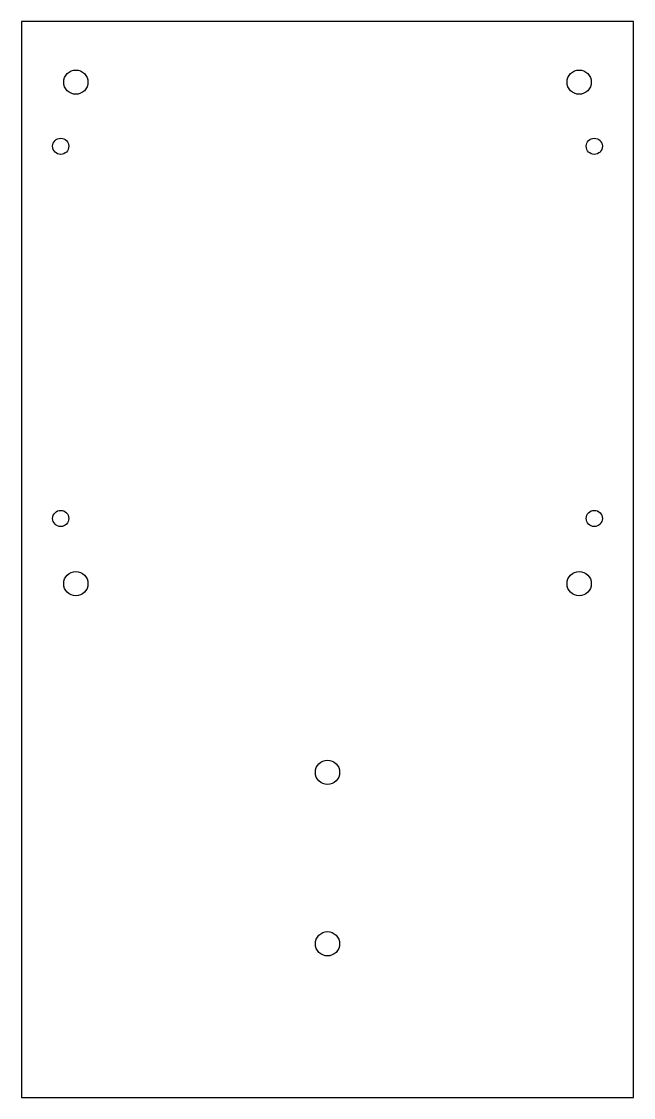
# Model space of a CAD drawing. Header units: millimetres. Extents: x -35 to 41, y -110 to 23.
import ezdxf

# ---------------------------------------------------------------- set-up
doc = ezdxf.new("R2010")
doc.units = ezdxf.units.MM

msp = doc.modelspace()

# ---------------------------------------------------------------- linework, layer by layer
at = {"color": 7, "linetype": 'Continuous', "lineweight": 25}
for p, q in [((40.87, 23.39), (-34.83, 23.39)), ((-34.83, 23.39), (-34.83, -109.61)), ((40.87, -109.61), (40.87, 23.39)), ((-34.83, -109.61), (40.87, -109.61))]:
    msp.add_line(p, q, dxfattribs=at)
for centre, radius in [((-28.11, 15.9), 1.5), ((34.15, 15.9), 1.5), ((-29.98, 7.97), 1), ((36.02, 7.97), 1), ((-29.98, -38.03), 1), ((36.02, -38.03), 1), ((-28.11, -46.09), 1.5), ((34.15, -46.09), 1.5), ((3.02, -69.41), 1.5), ((3.02, -90.61), 1.5)]:
    msp.add_circle(centre, radius, dxfattribs=at)

doc.saveas('drawing.dxf')
